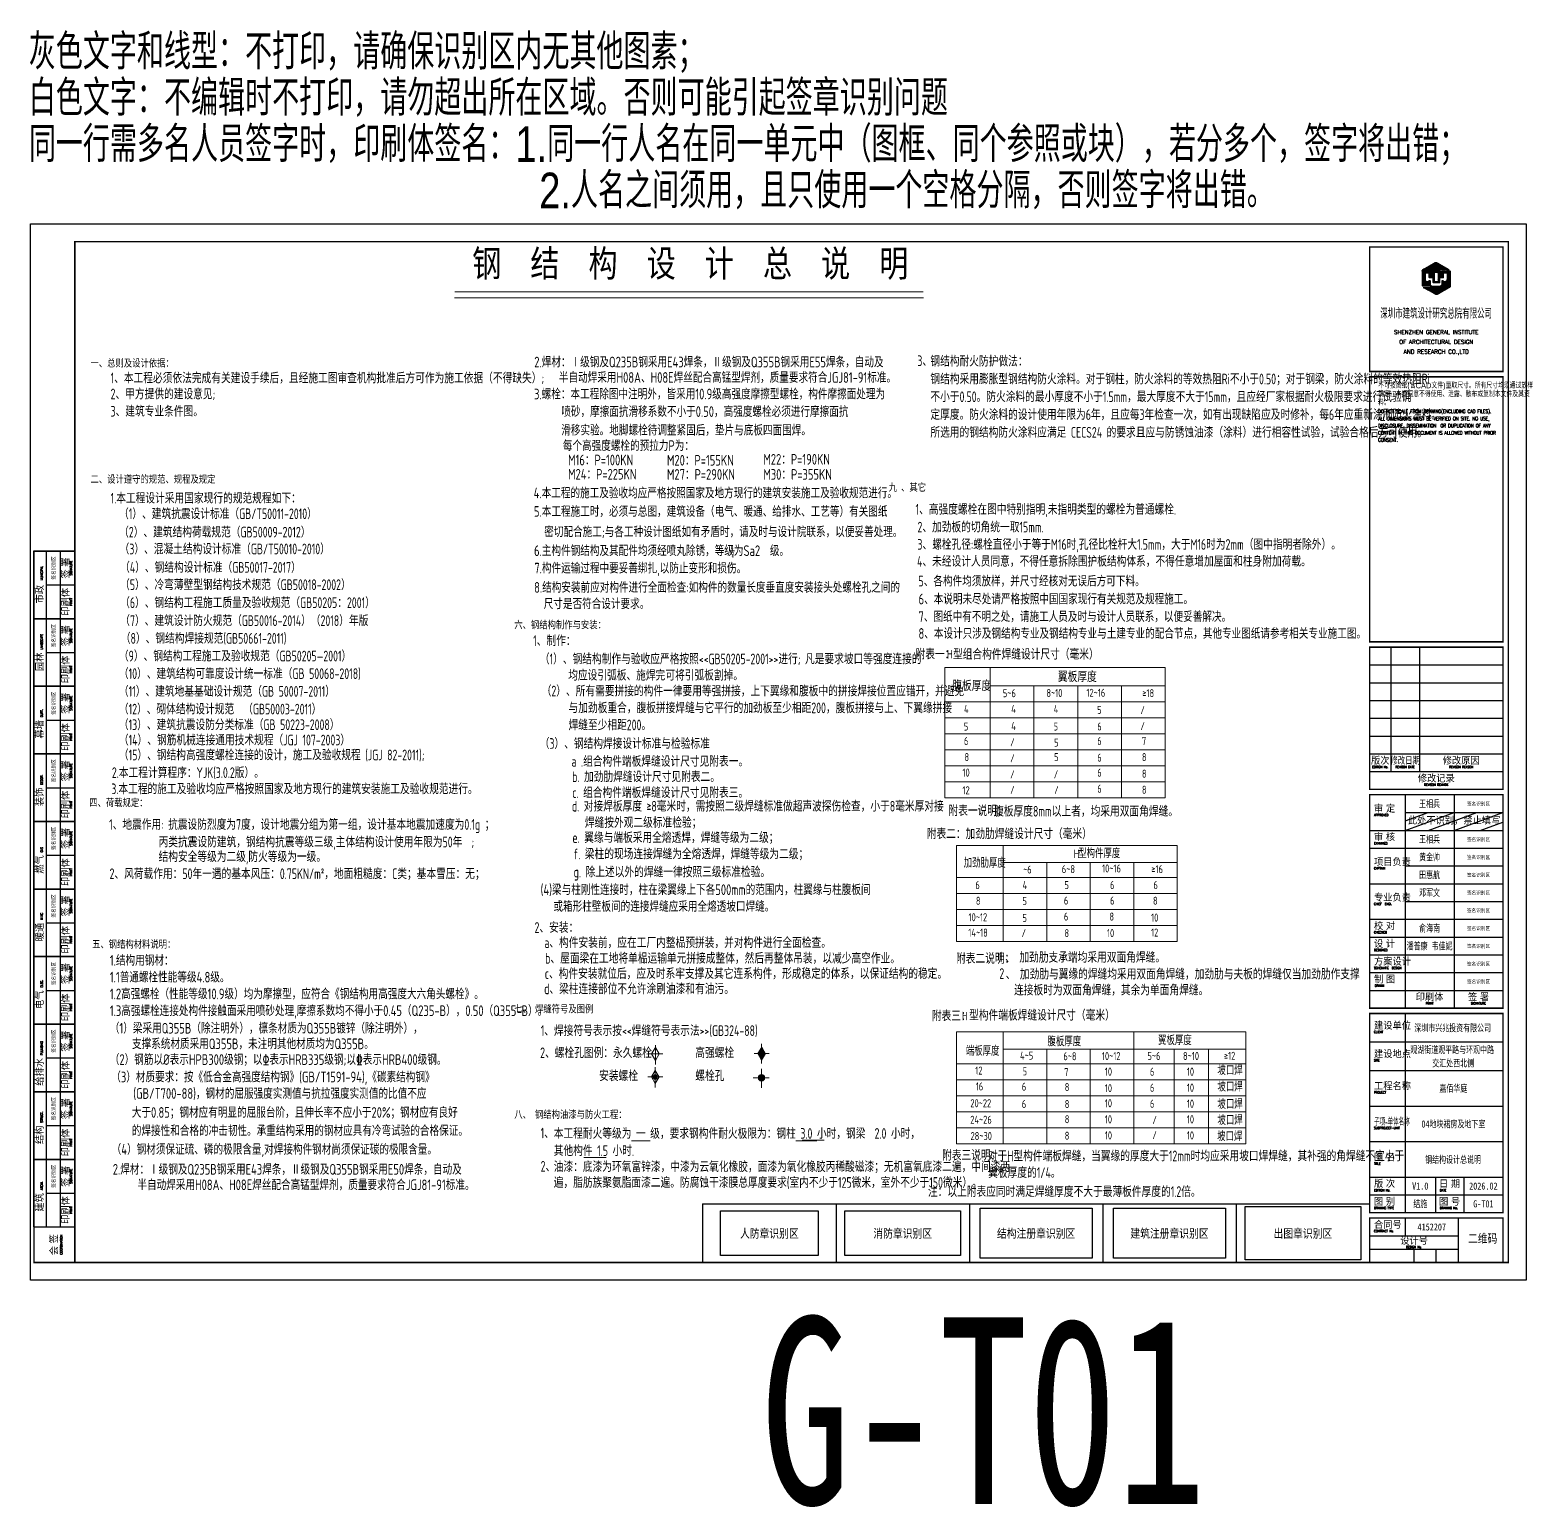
# Model space of a CAD drawing. Header units: millimetres. Extents: x 2983715 to 3067841, y -3476388 to -3393328.
import ezdxf
from ezdxf.enums import TextEntityAlignment as Align

# ---------------------------------------------------------------- set-up
doc = ezdxf.new("R2010")
doc.units = ezdxf.units.MM
doc.header["$LTSCALE"] = 1000
doc.layers.get('0').update_dxf_attribs({"linetype": 'CONTINUOUS'})
for name, color, linetype, lineweight in [('S-TEXT', 32, 'CONTINUOUS', 0), ('深绿线', 7, 'CONTINUOUS', 13), ('白线', 7, 'CONTINUOUS', 9), ('白色', 7, 'CONTINUOUS', 13), ('绿线', 3, 'CONTINUOUS', 5)]:
    doc.layers.add(name, color=color, linetype=linetype, lineweight=lineweight)
for name, color, linetype in [('TK', 4, 'CONTINUOUS'), ('TK-TEXT', 7, 'CONTINUOUS'), ('VHBoundary', 4, 'CONTINUOUS'), ('z-详图标注', 3, 'CONTINUOUS')]:
    doc.layers.add(name, color=color, linetype=linetype)
doc.layers.add('TK-MEMO', color=8, linetype='CONTINUOUS', plot=False)
doc.layers.add('TK-不打印', color=8, linetype='CONTINUOUS', plot=False)
doc.styles.add('-黑体', font='simhei.ttf', dxfattribs={"width": 0.8})
doc.styles.add('11', font='tssdeng.shx', dxfattribs={"width": 0.7, "bigfont": 'tssdchn.shx'})
doc.styles.add('80', font='tssdeng.shx', dxfattribs={"width": 0.8, "bigfont": 'tssdchn.shx'})
doc.styles.add('hzst', font='simsun.ttc', dxfattribs={"width": 0.7})
doc.styles.add('SADITK', font='sadixcsg.shx', dxfattribs={"bigfont": 'AllInOneBig.shx'})
doc.styles.add('SADITK-HT', font='simhei.ttf', dxfattribs={"width": 0.8})
doc.styles.add('SADITK-SX', font='simfang.ttf', dxfattribs={"width": 0.7})
doc.styles.add('SADITK-YW', font='romanc.shx', dxfattribs={"width": 0.7, "bigfont": 'AllInOneBig.shx'})
doc.styles.add('TSSD_Dimension', font='tssdeng.shx', dxfattribs={"width": 0.75, "bigfont": 'Hztxt.shx'})
doc.styles.add('阿茂', font='tssdeng.shx', dxfattribs={"width": 0.8, "bigfont": 'tssdchn.shx'})

# ---------------------------------------------------------------- blocks, each defined once
blk = doc.blocks.new('template_31-施工图_A1_A1_0.0000_96bfb8f6bf39ce896c2a6bb48d8e90ee')
at = {"layer": 'TK'}
h = blk.add_hatch(dxfattribs=at)
h.set_pattern_fill('ANSI31', color=256, scale=0.01)
h.set_pattern_definition([(45, (-99.879704, 188.385258), (-0.01122532015, 0.01122532015), [])])
h.paths.add_polyline_path([(792.5, 568.33), (797.81, 568.33), (791, 572.26, 0.267949), (790, 572.26), (783, 568.22, 0.267949), (782.5, 567.36), (782.5, 559.09), (787.3, 559.09), (787.3, 558.29), (783.19, 558.29), (790, 554.36, 0.267949), (791, 554.36), (798.5, 558.69), (798.5, 567.53), (792.5, 567.53)])
h.paths.add_polyline_path([(789.45, 566.74), (791.55, 566.74), (791.55, 561.54), (789.45, 561.54)], flags=16)
h.paths.add_polyline_path([(786.35, 566.24), (786.35, 563.74), (787.9, 563.74, -0.447181), (788.55, 563.19), (788.55, 560.94), (790.5, 560.94), (792.45, 560.94), (792.45, 563.16, -0.463799), (793.1, 563.74), (794.65, 563.74), (794.65, 566.24), (796.55, 566.24), (796.55, 562.79, -0.414214), (795.3, 561.54), (794.65, 561.54), (794.65, 562.24), (793.75, 562.24), (793.75, 560.29, -0.414214), (792.5, 559.04), (790.5, 559.04), (788.5, 559.04, -0.414214), (787.25, 560.29), (787.25, 562.24), (786.35, 562.24), (786.35, 561.54), (785.7, 561.54, -0.414214), (784.45, 562.79), (784.45, 566.24)], flags=16)
for p, q in [((2, 30), (2, 410)), ((9, 30), (9, 410)), ((17, 30), (17, 410)), ((9, 391), (25, 391)), ((765, 356), (765, 286)), ((781, 356), (781, 286)), ((9, 353), (25, 353)), ((753, 346), (828, 346)), ((753, 336), (828, 336)), ((753, 326), (828, 326)), ((9, 315), (25, 315)), ((753, 316), (828, 316)), ((753, 306), (828, 306)), ((753, 296), (828, 296)), ((753, 286), (828, 286)), ((9, 277), (25, 277)), ((773, 273), (773, 153)), ((800.5, 273), (800.5, 153)), ((773, 263), (828, 263)), ((753, 253), (828, 253)), ((9, 239), (25, 239)), ((753, 243), (828, 243)), ((773, 233), (828, 233)), ((753, 223), (828, 223)), ((773, 213), (828, 213)), ((753, 203), (828, 203)), ((9, 201), (25, 201)), ((753, 193), (828, 193)), ((753, 183), (828, 183)), ((753, 173), (828, 173)), ((9, 163), (25, 163)), ((753, 163), (828, 163)), ((773, 150), (773, 38)), ((753, 134), (828, 134)), ((9, 125), (25, 125)), ((753, 118), (828, 118)), ((753, 98), (828, 98)), ((9, 87), (25, 87)), ((753, 78), (828, 78)), ((753, 58), (828, 58)), ((790, 58), (790, 38)), ((806, 58), (806, 38)), ((9, 49), (25, 49)), ((753, 48), (828, 48)), ((773, 35), (773, 25)), ((803, 10), (803, 35)), ((753, 25), (803, 25)), ((753, 17.5), (803, 17.5)), ((778, 10), (778, 17.5)), ((790.5, 10), (790.5, 17.5))]:
    blk.add_line(p, q, dxfattribs=at)
for points in [[(0, 594), (841, 594), (841, 0), (0, 0)], [(2, 372), (25, 372), (25, 410), (2, 410)], [(2, 334), (25, 334), (25, 372), (2, 372)], [(2, 296), (25, 296), (25, 334), (2, 334)], [(2, 258), (25, 258), (25, 296), (2, 296)], [(2, 220), (25, 220), (25, 258), (2, 258)], [(2, 182), (25, 182), (25, 220), (2, 220)], [(2, 144), (25, 144), (25, 182), (2, 182)], [(2, 106), (25, 106), (25, 144), (2, 144)], [(2, 68), (25, 68), (25, 106), (2, 106)], [(2, 30), (25, 30), (25, 68), (2, 68)]]:
    blk.add_lwpolyline(points, close=True, dxfattribs=at)
at = {"layer": 'TK', "const_width": 0.8}
blk.add_lwpolyline([(25, 584), (25, 10), (831, 10), (831, 584)], close=True, dxfattribs=at)
at = {"layer": 'TK', "color": 4, "const_width": 0.8}
for points in [[(753, 581), (828, 581), (828, 511), (753, 511)], [(753, 359), (828, 359), (828, 508), (753, 508)], [(25, 10), (2, 10), (2, 410), (25, 410)], [(753, 276), (828, 276), (828, 356), (753, 356)], [(753, 153), (828, 153), (828, 273), (753, 273)], [(753, 38), (828, 38), (828, 150), (753, 150)], [(753, 35), (828, 35), (828, 10), (753, 10)]]:
    blk.add_lwpolyline(points, close=True, dxfattribs=at)
at = {"layer": 'TK-MEMO'}
for points in [[(388, 39), (443, 39), (443, 14), (388, 14)], [(458, 39), (523, 39), (523, 14), (458, 14)], [(534, 40.5), (597, 40.5), (597, 12.5), (534, 12.5)], [(609, 40.5), (672, 40.5), (672, 12.5), (609, 12.5)], [(683, 41.5), (748, 41.5), (748, 11.5), (683, 11.5)]]:
    blk.add_lwpolyline(points, close=True, dxfattribs=at)
at = {"layer": 'TK-不打印'}
for p, q in [((773, 253), (800.5, 263)), ((773, 258.32), (785.87, 263)), ((785.87, 253), (813.37, 263)), ((800.5, 253), (828, 263)), ((815.13, 253), (828, 257.68)), ((378, 43), (753, 43)), ((378, 43), (378, 10)), ((453, 43), (453, 10)), ((528, 43), (528, 10)), ((603, 43), (603, 10)), ((678, 43), (678, 10))]:
    blk.add_line(p, q, dxfattribs=at)
at = {"layer": 'VHBoundary'}
blk.add_lwpolyline([(0, 594), (841, 594), (841, 0), (0, 0)], close=True, dxfattribs=at)
at = {"layer": 'TK'}
for s, height, style, width, p in [('深圳市建筑设计研究总院有限公司 ', 5.2, 'SADITK-HT', 0.575, (791.6, 541.3)), ('EDITION No.', 1.3, 'SADITK-YW', 0.8, (759, 288)), ('修改日期', 4, 'SADITK', 0.8, (773, 290)), ('REVISON DATE', 1.3, 'SADITK-YW', 0.8, (773, 288)), ('REVISON REASON', 1.3, 'SADITK-YW', 0.9, (804.5, 288)), ('REVISON REMARK', 1.3, 'SADITK-YW', 0.9, (790.5, 278)), ('PRINT', 1.3, 'SADITK-YW', 0.9, (786.75, 155)), ('SIGNATURE', 1.3, 'SADITK-YW', 0.9, (814.25, 155)), ('DESIGN No.', 1.3, 'SADITK-YW', 0.9, (778, 18))]:
    blk.add_text(s, height=height, dxfattribs=dict(at, style=style, width=width)).set_placement(p, align=Align.CENTER)
for s, height, style, p in [('SHENZHEN GENERAL INSTITUTE', 2.3, 'SADITK-YW', (790.5, 532)), ('OF ARCHITECTURAL DESIGN', 2.3, 'SADITK-YW', (790.5, 526.5)), ('AND RESEARCH CO.,LTD', 2.3, 'SADITK-YW', (790.5, 521)), ('版次', 4, 'SADITK', (759, 290)), ('修改原因', 4, 'SADITK', (804.5, 290)), ('修改记录', 4, 'SADITK', (790.5, 280)), ('印刷体', 4, 'SADITK', (786.75, 157)), ('签 署', 4, 'SADITK', (814.25, 157)), ('日 期', 4, 'SADITK', (798, 52)), ('图 号', 4, 'SADITK', (798, 42)), ('设计号', 4, 'SADITK', (778, 20))]:
    blk.add_text(s, height=height, dxfattribs=dict(at, style=style)).set_placement(p, align=Align.CENTER)
for s, height, style, width, p in [('不可按图纸(含CAD文件)量取尺寸。所有尺寸均须通过放样', 3.15, 'SADITK', 0.8, (757.86, 501.57)), ('确定。未经同意不得使用、泄露、散布或复制本文件及其资', 3.15, 'SADITK', 0.8, (757.9, 496.75)), ('料。', 3.15, 'SADITK', 0.8, (757.9, 491.97)), ('DO NOT SCALE FROM DRAWING(ENCLUDING CAD FILES).', 2, 'SADITK-YW', 0.7, (757.87, 487.62)), ('ALL DIMENSIONS MUST BE VERIFIED ON SITE. NO USE,', 2, 'SADITK-YW', 0.7, (757.93, 483.54)), ('DISCLOSURE, DISSEMINATION  OR DUPLICATION OF ANY', 2, 'SADITK-YW', 0.7, (757.87, 479.54)), ('CONTENT IN THIS DOCUMENT IS ALLOWED WITHOUT PRIOR', 2, 'SADITK-YW', 0.7, (757.8, 475.54)), ('CONSENT.', 2, 'SADITK-YW', 0.7, (757.8, 471.54)), ('APPROVED', 1.3, 'SADITK-YW', 0.9, (755.5, 261)), ('EXAMINED', 1.3, 'SADITK-YW', 0.9, (755.5, 245)), ('CAPTAIN', 1.3, 'SADITK-YW', 0.9, (755.5, 231)), ('CHIEF  ENGI.', 1.3, 'SADITK-YW', 0.9, (755.5, 211)), ('CHECKED', 1.3, 'SADITK-YW', 0.9, (755.5, 195)), ('DESIGNED', 1.3, 'SADITK-YW', 0.9, (755.5, 185)), ('SCHEMATIC  DESIGN', 1.3, 'SADITK-YW', 0.8, (755.5, 175)), ('DRAWN', 1.3, 'SADITK-YW', 0.9, (756, 165)), ('CLIENT', 1.3, 'SADITK-YW', 0.9, (755.5, 139)), ('SITE', 1.3, 'SADITK-YW', 0.9, (755.5, 123)), ('PROJECT', 1.3, 'SADITK-YW', 0.9, (755.5, 105)), ('子项-单体名称', 4, 'SADITK', 0.6, (755.5, 87)), ('SUBPROJECT-UNIT', 1.3, 'SADITK-YW', 0.8, (755.5, 85)), ('TITLE', 1.3, 'SADITK-YW', 0.9, (755.5, 65)), ('EDITION No.', 1.3, 'SADITK-YW', 0.9, (755.5, 50)), ('DATE', 1.3, 'SADITK-YW', 0.9, (792.5, 50)), ('DRAWING TYPE', 1.3, 'SADITK-YW', 0.9, (755.5, 40)), ('DRAWING No.', 1.3, 'SADITK-YW', 0.9, (792.5, 40)), ('CONTRACT No.', 1.3, 'SADITK-YW', 0.9, (755.5, 27))]:
    blk.add_text(s, height=height, dxfattribs=dict(at, style=style, width=width)).set_placement(p)
at = {"layer": 'TK', "style": 'SADITK'}
for s, p in [('签 署', (22, 400.5)), ('印刷体', (22, 381.5)), ('签 署', (22, 362.5)), ('印刷体', (22, 343.5)), ('签 署', (22, 324.5)), ('印刷体', (22, 305.5)), ('签 署', (22, 286.5)), ('印刷体', (22, 267.5)), ('签 署', (22, 248.5)), ('印刷体', (22, 229.5)), ('签 署', (22, 210.5)), ('印刷体', (22, 191.5)), ('签 署', (22, 172.5)), ('印刷体', (22, 153.5)), ('签 署', (22, 134.5)), ('印刷体', (22, 115.5)), ('签 署', (22, 96.5)), ('印刷体', (22, 77.5)), ('签 署', (22, 58.5)), ('印刷体', (22, 39.5))]:
    blk.add_text(s, height=4, rotation=90, dxfattribs=at).set_placement(p, align=Align.CENTER)
at = {"layer": 'TK', "style": 'SADITK-YW', "width": 0.9}
for s, p in [('SIGNATURE', (23.5, 400.5)), ('PRINT', (23.5, 381.5)), ('SIGNATURE', (23.5, 362.5)), ('PRINT', (23.5, 343.5)), ('SIGNATURE', (23.5, 324.5)), ('PRINT', (23.5, 305.5)), ('SIGNATURE', (23.5, 286.5)), ('PRINT', (23.5, 267.5)), ('SIGNATURE', (23.5, 248.5)), ('PRINT', (23.5, 229.5)), ('SIGNATURE', (23.5, 210.5)), ('PRINT', (23.5, 191.5)), ('SIGNATURE', (23.5, 172.5)), ('PRINT', (23.5, 153.5)), ('SIGNATURE', (23.5, 134.5)), ('PRINT', (23.5, 115.5)), ('SIGNATURE', (23.5, 96.5)), ('PRINT', (23.5, 77.5)), ('SIGNATURE', (23.5, 58.5)), ('PRINT', (23.5, 39.5)), ('COORDINATION', (18, 20))]:
    blk.add_text(s, height=1.3, rotation=90, dxfattribs=at).set_placement(p, align=Align.CENTER)
for s, p in [('   MUNICIPAL', (7, 391)), ('  LANDSCAPE', (7, 353)), ('  CURT.', (7, 315)), ('  DECOR.', (7, 277)), ('  GAS', (7, 239)), ('  HVAC', (7, 201)), ('  ELEC.', (7, 163)), ('  PLUMBING', (7, 125)), ('  STRUCT.', (7, 87)), ('  ARCHI.', (7, 49))]:
    blk.add_text(s, height=1.3, rotation=90, dxfattribs=at).set_placement(p)
at = {"layer": 'TK', "style": 'SADITK'}
for s, p in [('市政', (7.5, 391)), ('园林', (7.5, 353)), ('幕墙', (7.5, 315)), ('装饰', (7.5, 277)), ('燃气', (7.5, 239)), ('暖通', (7.5, 201)), ('电气', (7.5, 163)), ('给排水', (7.5, 125)), ('结构', (7.5, 87)), ('建筑', (7.5, 49))]:
    blk.add_text(s, height=4, rotation=90, dxfattribs=at).set_placement(p, align=Align.RIGHT)
for s, p in [('审 定', (755.5, 263)), ('审 核', (755.5, 247)), ('项目负责', (755.5, 233)), ('专业负责', (755.5, 213)), ('校 对', (755.5, 197)), ('设 计', (755.5, 187)), ('方案设计', (755.5, 177)), ('制 图', (755.5, 167)), ('建设单位', (755.5, 141)), ('建设地点', (755.5, 125)), ('工程名称', (755.5, 107)), ('图 名', (755.5, 67)), ('版 次', (755.5, 52.1)), ('图 别', (755.5, 42)), ('合同号', (755.5, 29))]:
    blk.add_text(s, height=4, dxfattribs=at).set_placement(p)
blk.add_text('会 签', height=4, rotation=90, dxfattribs=at).set_placement((13, 20), align=Align.MIDDLE)
at = {"layer": 'TK-MEMO', "style": 'SADITK', "width": 0.8}
for s, p in [('灰色文字和线型：不打印，请确保识别区内无其他图素；', (-0.9, 674.83)), ('白色文字：不编辑时不打印，请勿超出所在区域。否则可能引起签章识别问题', (-0.88, 648.83)), ('同一行需多名人员签字时，印刷体签名：1.同一行人名在同一单元中（图框、同个参照或块），若分多个，签字将出错；', (-0.88, 622.83)), ('2.人名之间须用，且只使用一个空格分隔，否则签字将出错。', (286.12, 596.83))]:
    blk.add_text(s, height=20, dxfattribs=at).set_placement(p, align=Align.BOTTOM_LEFT)
at = {"layer": 'TK-MEMO', "style": 'SADITK'}
for p in [(13, 400.5), (13, 362.5), (13, 324.5), (13, 286.5), (13, 248.5), (13, 210.5), (13, 172.5), (13, 134.5), (13, 96.5), (13, 58.5)]:
    blk.add_text('签名识别区', height=2, rotation=90, dxfattribs=at).set_placement(p, align=Align.MIDDLE)
for s, height, p in [('签名识别区', 2, (814.25, 268)), ('签名识别区', 2, (814.25, 248)), ('签名识别区', 2, (814.25, 238)), ('签名识别区', 2, (814.25, 228)), ('签名识别区', 2, (814.25, 218)), ('签名识别区', 2, (814.25, 208)), ('签名识别区', 2, (814.25, 198)), ('签名识别区', 2, (814.25, 188)), ('签名识别区', 2, (814.25, 178)), ('签名识别区', 2, (814.25, 168)), ('人防章识别区', 5, (415.5, 26.5)), ('消防章识别区', 5, (490.5, 26.5)), ('结构注册章识别区', 5, (565.5, 26.5)), ('建筑注册章识别区', 5, (640.5, 26.5)), ('出图章识别区', 5, (715.5, 26.5))]:
    blk.add_text(s, height=height, dxfattribs=at).set_placement(p, align=Align.MIDDLE)
blk.add_text('二维码', height=5, dxfattribs=at).set_placement((808.35, 20.59))
at = {"layer": 'TK-TEXT', "style": 'SADITK-SX', "width": 0.7}
for tag, p in [('市政会签', (13, 381.5)), ('园林会签', (13, 343.5)), ('幕墙会签', (13, 305.5)), ('装饰会签', (13, 267.5)), ('燃气会签', (13, 229.5)), ('暖通会签', (13, 191.5)), ('电气会签', (13, 153.5)), ('给排水会签', (13, 115.5)), ('结构会签', (13, 77.5)), ('建筑会签', (13, 39.5))]:
    blk.add_attdef(tag, text='', height=4, rotation=90, dxfattribs=at).set_placement(p, align=Align.MIDDLE_CENTER)
for tag, height, p in [('专业审定', 4, (786.75, 268)), ('专业审核', 4, (786.75, 248)), ('项目负责1', 4, (786.75, 238)), ('项目负责2', 4, (786.75, 228)), ('专业负责1', 4, (786.75, 218)), ('专业负责2', 4, (786.75, 208)), ('专业校对', 4, (786.75, 198)), ('专业设计', 4, (786.75, 188)), ('方案设计', 4, (786.75, 178)), ('专业制图', 4, (786.75, 168)), ('建设单位_001', 4, (800.5, 140)), ('建设地点_001', 4, (800.5, 124)), ('工程名称_001', 4, (800.5, 106)), ('子项名称_001', 4, (800.5, 86)), ('图纸名称_001', 4, (800.5, 66)), ('版次', 4, (781.5, 53)), ('日期', 4, (817, 53)), ('图别', 4, (781.5, 43)), ('图号', 4, (817, 43)), ('合同号', 4, (788, 30)), ('项目编号1', 2, (765.6, 13.44)), ('设计阶段编号1', 2, (783.78, 13.61)), ('子项编号1', 2, (796.28, 13.61))]:
    blk.add_attdef(tag, text='', height=height, dxfattribs=at).set_placement(p, align=Align.MIDDLE_CENTER)
at = {"layer": 'TK-不打印', "style": 'SADITK'}
blk.add_text('此处不识别，禁止填写', height=4, dxfattribs=at).set_placement((800.5, 258.32), align=Align.MIDDLE_CENTER)

msp = doc.modelspace()

# ---------------------------------------------------------------- hatches: boundary and pattern name
at = {"layer": '白色'}
h = msp.add_hatch(color=256, dxfattribs=at)
h.paths.add_polyline_path([(3024858, -3450533), (3024647, -3450892), (3024858, -3450892)])
h.paths.add_polyline_path([(3025069, -3450893), (3025069, -3450892), (3024858, -3450892), (3024858, -3451261)])
h.paths.add_polyline_path([(3024858, -3450892), (3024647, -3450892), (3024858, -3451261)])
h.paths.add_polyline_path([(3024861, -3450529), (3024858, -3450533), (3024858, -3450892), (3025069, -3450892)])
h = msp.add_hatch(color=256, dxfattribs=at)
edge = h.paths.add_edge_path()
edge.add_arc((3018877, -3452204), 124, 0, 360)
h = msp.add_hatch(color=256, dxfattribs=at)
edge = h.paths.add_edge_path()
edge.add_arc((3024851, -3452249), 176, 0, 360)

# ---------------------------------------------------------------- linework, layer by layer
at = {"layer": 'z-详图标注', "const_width": 40, "elevation": -62}
msp.add_lwpolyline([(3007594, -3408054), (3033957, -3408054)], dxfattribs=at)
at = {"layer": '深绿线', "color": 0}
msp.add_line((3023098, -3422625, -113), (3023335, -3422625, -113), dxfattribs=at)
at = {"layer": '白线'}
msp.add_line((3007594, -3408390, -62), (3033957, -3408390, -62), dxfattribs=at)
at = {"layer": '白线', "linetype": 'Continuous'}
for p, q in [((3035815, -3455068, -62), (3052086, -3455068, -62)), ((3027134, -3455751), (3028381, -3455751)), ((3014867, -3456732), (3016114, -3456732))]:
    msp.add_line(p, q, dxfattribs=at)
at = {"layer": '白色'}
for p, q in [((3035156, -3429186, -62), (3035156, -3436514, -62)), ((3035156, -3429186, -62), (3047544, -3429186, -62)), ((3037705, -3429186, -62), (3037705, -3436514, -62)), ((3047544, -3429186, -62), (3047544, -3436514, -62)), ((3037705, -3430203, -62), (3047544, -3430203, -62)), ((3040170, -3430203, -62), (3040170, -3436514, -62)), ((3042635, -3430203, -62), (3042635, -3436514, -62)), ((3045100, -3430203, -62), (3045100, -3436514, -62)), ((3035156, -3431114, -62), (3047544, -3431114, -62)), ((3035156, -3432014, -62), (3047544, -3432014, -62)), ((3035156, -3432914, -62), (3047544, -3432914, -62)), ((3035156, -3433814, -62), (3047544, -3433814, -62)), ((3035156, -3434714, -62), (3047544, -3434714, -62)), ((3035156, -3435614, -62), (3047544, -3435614, -62)), ((3035156, -3436514, -62), (3047544, -3436514, -62)), ((3035816, -3439179, -62), (3048225, -3439179, -62)), ((3035816, -3439179, -62), (3035816, -3444579, -62)), ((3038445, -3439179, -62), (3038445, -3444579, -62)), ((3048225, -3439179, -62), (3048225, -3444579, -62)), ((3038445, -3440141, -62), (3048225, -3440141, -62)), ((3040890, -3440141, -62), (3040890, -3444579, -62)), ((3043335, -3440141, -62), (3043335, -3444579, -62)), ((3045780, -3440141, -62), (3045780, -3444579, -62)), ((3035816, -3440979, -62), (3048225, -3440979, -62)), ((3035816, -3441879, -62), (3048225, -3441879, -62)), ((3035816, -3442779, -62), (3048225, -3442779, -62)), ((3035816, -3443679, -62), (3048225, -3443679, -62)), ((3035816, -3444579, -62), (3048225, -3444579, -62)), ((3035815, -3449668, -62), (3052086, -3449668, -62)), ((3035815, -3449668, -62), (3035815, -3455068, -62)), ((3038445, -3449668, -62), (3038445, -3455068, -62)), ((3045780, -3450630, -62), (3045780, -3449668, -62)), ((3052086, -3455965, -62), (3052086, -3449668, -62)), ((3018674, -3450903, -62), (3018888, -3450539, -62)), ((3018885, -3450408, -62), (3018885, -3451501, -62)), ((3018885, -3450903, -62), (3018885, -3450408, -62)), ((3018888, -3450539, -62), (3019099, -3450908, -62)), ((3024647, -3450892, -62), (3024861, -3450529, -62)), ((3024858, -3450841, -62), (3024858, -3450346, -62)), ((3024858, -3450346, -62), (3024858, -3451439, -62)), ((3024861, -3450529, -62), (3025072, -3450897, -62)), ((3038445, -3450641, -62), (3052086, -3450641, -62)), ((3040890, -3450641, -62), (3040890, -3455068, -62)), ((3043335, -3450641, -62), (3043335, -3455068, -62)), ((3045780, -3450630, -62), (3045780, -3455068, -62)), ((3048048, -3450641, -62), (3048048, -3455965, -62)), ((3049982, -3450641, -62), (3049982, -3455965, -62)), ((3018468, -3450903, -62), (3019302, -3450903, -62)), ((3018674, -3450903, -62), (3018885, -3451272, -62)), ((3018877, -3452795, -62), (3018877, -3451651, -62)), ((3019096, -3450903, -62), (3018885, -3451272, -62)), ((3024441, -3450892, -62), (3025275, -3450892, -62)), ((3024647, -3450892, -62), (3024858, -3451261, -62)), ((3025069, -3450892, -62), (3024858, -3451261, -62)), ((3035815, -3451468, -62), (3052077, -3451468, -62)), ((3018460, -3452204, -62), (3019295, -3452204, -62)), ((3018666, -3452204, -62), (3018880, -3451840, -62)), ((3018666, -3452204, -62), (3018877, -3452573, -62)), ((3019089, -3452204, -62), (3018877, -3452573, -62)), ((3018880, -3451840, -62), (3019091, -3452209, -62)), ((3024500, -3452249, -62), (3024386, -3452249, -62)), ((3024500, -3452249, -62), (3024851, -3452249, -62)), ((3024851, -3452249, -62), (3024500, -3452249, -62)), ((3024851, -3452249, -62), (3024851, -3451739, -62)), ((3024851, -3451936, -62), (3024851, -3452249, -62)), ((3024851, -3452249, -62), (3024851, -3452815, -62)), ((3025198, -3452249, -62), (3024851, -3452249, -62)), ((3024851, -3452249, -62), (3025198, -3452249, -62)), ((3024851, -3452255, -62), (3024851, -3452414, -62)), ((3025198, -3452249, -62), (3025290, -3452249, -62)), ((3035815, -3452368, -62), (3052086, -3452368, -62)), ((3035815, -3453268, -62), (3052086, -3453268, -62)), ((3035815, -3454168, -62), (3052086, -3454168, -62)), ((3035815, -3455068, -62), (3035815, -3455965, -62)), ((3038445, -3455068, -62), (3038445, -3455965, -62)), ((3040890, -3455068, -62), (3040890, -3455965, -62)), ((3043335, -3455068, -62), (3043335, -3455965, -62)), ((3045780, -3455068, -62), (3045780, -3455965, -62)), ((3035815, -3455965, -62), (3052086, -3455965, -62))]:
    msp.add_line(p, q, dxfattribs=at)
for centre, radius in [((3018877, -3452204, -62), 124), ((3024851, -3452249, -62), 176)]:
    msp.add_circle(centre, radius, dxfattribs=at)

# ---------------------------------------------------------------- block references
ref = msp.add_blockref('template_31-施工图_A1_A1_0.0000_96bfb8f6bf39ce896c2a6bb48d8e90ee', (2983741, -3463636), dxfattribs=dict(xscale=100, yscale=100, zscale=100))
ref.add_attrib('图号', 'G-T01', dxfattribs={"layer": 'TK-TEXT', "height": 400, "style": 'SADITK-SX', "width": 0.7}).set_placement((3065441, -3459336), align=Align.MIDDLE_CENTER)
ref.add_attrib('图别', '结施', dxfattribs={"layer": 'TK-TEXT', "height": 400, "style": 'SADITK-SX', "width": 0.7}).set_placement((3061891, -3459336), align=Align.MIDDLE_CENTER)
ref.add_attrib('合同号', '4152207', dxfattribs={"layer": 'TK-TEXT', "height": 400, "style": 'SADITK-SX', "width": 0.7}).set_placement((3062541, -3460636), align=Align.MIDDLE_CENTER)
ref.add_attrib('版次', 'V1.0', dxfattribs={"layer": 'TK-TEXT', "height": 400, "style": 'SADITK-SX', "width": 0.7}).set_placement((3061891, -3458336), align=Align.MIDDLE_CENTER)
ref.add_attrib('日期', '2026.02', dxfattribs={"layer": 'TK-TEXT', "height": 400, "style": 'SADITK-SX', "width": 0.7}).set_placement((3065441, -3458336), align=Align.MIDDLE_CENTER)
ref.add_attrib('专业设计', '潘普康 韦佳妮', dxfattribs={"layer": 'TK-TEXT', "height": 400, "style": 'SADITK-SX', "width": 0.7}).set_placement((3062416, -3444836), align=Align.MIDDLE_CENTER)
ref.add_attrib('专业校对', '俞海南', dxfattribs={"layer": 'TK-TEXT', "height": 400, "style": 'SADITK-SX', "width": 0.7}).set_placement((3062416, -3443836), align=Align.MIDDLE_CENTER)
ref.add_attrib('专业负责1', '邓军文', dxfattribs={"layer": 'TK-TEXT', "height": 400, "style": 'SADITK-SX', "width": 0.7}).set_placement((3062416, -3441836), align=Align.MIDDLE_CENTER)
ref.add_attrib('项目负责1', '黄金帅', dxfattribs={"layer": 'TK-TEXT', "height": 400, "style": 'SADITK-SX', "width": 0.7}).set_placement((3062416, -3439836), align=Align.MIDDLE_CENTER)
ref.add_attrib('项目负责2', '田惠航', dxfattribs={"layer": 'TK-TEXT', "height": 400, "style": 'SADITK-SX', "width": 0.7}).set_placement((3062416, -3440836), align=Align.MIDDLE_CENTER)
ref.add_attrib('专业审定', '王相兵', dxfattribs={"layer": 'TK-TEXT', "height": 400, "style": 'SADITK-SX', "width": 0.7}).set_placement((3062416, -3436836), align=Align.MIDDLE_CENTER)
ref.add_attrib('专业审核', '王相兵', dxfattribs={"layer": 'TK-TEXT', "height": 400, "style": 'SADITK-SX', "width": 0.7}).set_placement((3062416, -3438836), align=Align.MIDDLE_CENTER)
ref.add_attrib('建设单位_001', '深圳市兴兆投资有限公司', (3061558, -3449644), dxfattribs={"layer": 'TK-TEXT', "height": 400, "style": 'SADITK-SX', "width": 0.7})
ref.add_attrib('建设地点_001', '观湖街道观平路与环观中路', (3061334, -3450871), dxfattribs={"layer": 'TK-TEXT', "height": 400, "style": 'SADITK-SX', "width": 0.7})
ref.add_attrib('工程名称_001', '嘉佰华庭', (3062967, -3453043), dxfattribs={"layer": 'TK-TEXT', "height": 400, "style": 'SADITK-SX', "width": 0.7})
ref.add_attrib('子项名称_001', '04地块裙房及地下室', (3061958, -3455045), dxfattribs={"layer": 'TK-TEXT', "height": 400, "style": 'SADITK-SX', "width": 0.7})
ref.add_attrib('图纸名称_001', '钢结构设计总说明', (3062167, -3457045), dxfattribs={"layer": 'TK-TEXT', "height": 400, "style": 'SADITK-SX', "width": 0.7})
ref.add_attrib('建设地点_002', '交汇处西北侧', (3062567, -3451622), dxfattribs={"layer": 'TK-TEXT', "height": 400, "style": 'SADITK-SX', "width": 0.7})

# ---------------------------------------------------------------- texts
at = {"layer": 'S-TEXT', "linetype": 'Continuous', "style": 'hzst', "width": 0.7}
msp.add_text('G-T01', height=10500, dxfattribs=at).set_placement((3024835, -3476217))
at = {"layer": '白线'}
for s, height, style, width, p in [('2.焊材：Ⅰ级钢及Q235B钢采用E43焊条，Ⅱ级钢及Q355B钢采用E55焊条，自动及', 600, '阿茂', 0.75, (3012073, -3412302, -62)), ('半自动焊采用H08A、H08E焊丝配合高锰型焊剂，质量要求符合JGJ81-91标准。', 600, '阿茂', 0.75, (3013457, -3413172, -62)), ('3.螺栓：本工程除图中注明外，皆采用10.9级高强度摩擦型螺栓，构件摩擦面处理为', 600, '阿茂', 0.75, (3012061, -3414101, -62)), ('喷砂，摩擦面抗滑移系数不小于0.50，高强度螺栓必须进行摩擦面抗', 600, '阿茂', 0.75, (3013592, -3415089, -62)), ('滑移实验。地脚螺栓待调整紧固后，垫片与底板四面围焊。', 600, '阿茂', 0.75, (3013592, -3416135, -62)), ('每个高强度螺栓的预拉力P为：', 600, '阿茂', 0.75, (3013679, -3417004, -62)), ('M16：P=100KN', 600, '阿茂', 0.75, (3013976, -3417811, -62)), ('M22：P=190KN', 600, '阿茂', 0.75, (3024957, -3417773, -62)), ('M24：P=225KN', 600, '阿茂', 0.75, (3013976, -3418609, -62)), ('M20：P=155KN', 600, '阿茂', 0.75, (3019535, -3417826, -62)), ('M27：P=290KN', 600, '阿茂', 0.75, (3019535, -3418623, -62)), ('M30：P=355KN', 600, '阿茂', 0.75, (3024955, -3418623, -62)), ('4.本工程的施工及验收均应严格按照国家及地方现行的建筑安装施工及验收规范进行。', 600, '阿茂', 0.75, (3012040, -3419666, -62)), ('5.本工程施工时，必须与总图，建筑设备（电气、暖通、给排水、工艺等）有关图纸', 600, '阿茂', 0.75, (3012057, -3420706, -62)), ('密切配合施工;与各工种设计图纸如有矛盾时，请及时与设计院联系，以便妥善处理。', 600, '阿茂', 0.75, (3012634, -3421850, -62)), ('6.主构件钢结构及其配件均须经喷丸除锈，等级为Sa2  级。', 600, '阿茂', 0.75, (3012062, -3422911, -62)), ('7.构件运输过程中要妥善绑扎,以防止变形和损伤。', 600, '阿茂', 0.75, (3012075, -3423893, -62)), ('8.结构安装前应对构件进行全面检查:如构件的数量长度垂直度安装接头处螺栓孔之间的', 600, '阿茂', 0.75, (3012066, -3424975, -62)), ('5、各构件均须放样，并尺寸经核对无误后方可下料。', 600, '阿茂', 0.75, (3033664, -3424623, -62)), ('尺寸是否符合设计要求。', 600, '阿茂', 0.75, (3012605, -3425898, -62)), ('6、本说明未尽处请严格按照中国国家现行有关规范及规程施工。', 600, '阿茂', 0.75, (3033683, -3425630, -62)), ('7、图纸中有不明之处，请施工人员及时与设计人员联系，以便妥善解决。', 600, '阿茂', 0.75, (3033678, -3426616, -62)), ('8、本设计只涉及钢结构专业及钢结构专业与土建专业的配合节点，其他专业图纸请参考相关专业施工图。', 600, '阿茂', 0.75, (3033678, -3427565, -62)), ('H', 482, '80', 0.8, (3035282, -3428676, -62)), ('H', 482, '80', 0.8, (3042400, -3439894, -62)), ('(4)梁与柱刚性连接时，柱在梁翼缘上下各500mm的范围内，柱翼缘与柱腹板间', 600, '阿茂', 0.75, (3012429, -3441972, -62)), ('或箱形柱壁板间的连接焊缝应采用全熔透坡口焊缝。', 600, '阿茂', 0.75, (3013151, -3442916, -62)), ('1.结构用钢材：', 600, '阿茂', 0.75, (2988209, -3445948, -11)), ('1.1普通螺栓性能等级4.8级。', 600, '阿茂', 0.75, (2988209, -3446891, -11)), ('1.2高强螺栓（性能等级10.9级）均为摩擦型，应符合《钢结构用高强度大六角头螺栓》。', 600, '阿茂', 0.75, (2988209, -3447834, -11)), ('1.3高强螺栓连接处构件接触面采用喷砂处理,摩擦系数均不得小于0.45（Q235-B），0.50（Q355-B）。', 600, '阿茂', 0.75, (2988209, -3448778, -11)), ('（1）梁采用Q355B（除注明外），檩条材质为Q355B镀锌（除注明外），', 600, '阿茂', 0.75, (2988209, -3449761, -11)), ('H', 482, '80', 0.8, (3036115, -3449021, -62)), ('支撑系统材质采用Q355B，未注明其他材质均为Q355B。', 600, '阿茂', 0.75, (2989454, -3450640, -11)), ('（2）钢筋以%%C表示HPB300级钢；以%%131表示HRB335级钢;以%%132表示HRB400级钢。', 600, '阿茂', 0.75, (2988208, -3451525, -11)), ('（3）材质要求：按《低合金高强度结构钢》(GB/T1591-94),《碳素结构钢》', 600, '阿茂', 0.75, (2988291, -3452503, -62)), ('(GB/T700-88)，钢材的屈服强度实测值与抗拉强度实测值的比值不应', 600, '阿茂', 0.75, (2989525, -3453433, -62)), ('大于0.85；钢材应有明显的屈服台阶，且伸长率不应小于20%%%；钢材应有良好', 600, '阿茂', 0.75, (2989444, -3454499, -62)), ('的焊接性和合格的冲击韧性。承重结构采用的钢材应具有冷弯试验的合格保证。', 600, '阿茂', 0.75, (2989444, -3455521, -62)), ('（4）钢材须保证硫、磷的极限含量,对焊接构件钢材尚须保证碳的极限含量。', 600, '阿茂', 0.75, (2988314, -3456573, -62)), ('2.焊材：Ⅰ级钢及Q235B钢采用E43焊条，Ⅱ级钢及Q355B钢采用E50焊条，自动及', 600, '阿茂', 0.75, (2988374, -3457697)), ('半自动焊采用H08A、H08E焊丝配合高锰型焊剂，质量要求符合JGJ81-91标准。', 600, '阿茂', 0.75, (2989758, -3458568))]:
    msp.add_text(s, height=height, dxfattribs=dict(at, style=style, width=width)).set_placement(p)
at = {"layer": '白线', "linetype": 'Continuous', "width": 0.7}
for s, height, style, p in [('3、', 600, 'TSSD_Dimension', (3033611, -3412232, -62)), ('钢结构耐火防护做法：', 600, 'TSSD_Dimension', (3034348, -3412255, -62)), ('1、本工程必须依法完成有关建设手续后，且经施工图审查机构批准后方可作为施工依据（不得缺失）;', 600, '11', (2988251, -3413199, -62)), ('钢结构采用膨胀型钢结构防火涂料。对于钢柱，防火涂料的等效热阻Ri不小于0.50；对于钢梁，防火涂料的等效热阻Ri', 600, 'TSSD_Dimension', (3034348, -3413255, -62)), ('2、甲方提供的建设意见;', 600, '11', (2988251, -3414100, -62)), ('不小于0.50。防火涂料的最小厚度不小于1.5mm，最大厚度不大于15mm，且应经厂家根据耐火极限要求进行试验确', 600, 'TSSD_Dimension', (3034348, -3414255, -62)), ('3、建筑专业条件图。', 600, '11', (2988251, -3415069, -62)), ('定厚度。防火涂料的设计使用年限为6年，且应每3年检查一次，如有出现缺陷应及时修补，每6年应重新涂刷防火涂料。', 600, 'TSSD_Dimension', (3034348, -3415255, -62)), ('所选用的钢结构防火涂料应满足 CECS24 的要求且应与防锈蚀油漆（涂料）进行相容性试验，试验合格后方可使用。', 600, 'TSSD_Dimension', (3034348, -3416255, -62)), ('1.本工程设计采用国家现行的规范规程如下：', 600, '11', (2988251, -3419957, -62)), ('（1）、建筑抗震设计标准（GB/T50011-2010）', 600, 'TSSD_Dimension', (2988727, -3420836, -62)), ('1、高强度螺栓在图中特别指明,未指明类型的螺栓为普通螺栓.', 600, 'TSSD_Dimension', (3033511, -3420584, -62)), ('（2）、建筑结构荷载规范（GB50009-2012）', 600, 'TSSD_Dimension', (2988731, -3421868, -62)), ('2、加劲板的切角统一取15mm.', 600, 'TSSD_Dimension', (3033620, -3421584, -62)), ('（3）、混凝土结构设计标准（GB/T50010-2010）', 600, 'TSSD_Dimension', (2988759, -3422813, -62)), ('3、螺栓孔径:螺栓直径小于等于M16时,孔径比栓杆大1.5mm，大于M16时为2mm（图中指明者除外）。', 600, 'TSSD_Dimension', (3033617, -3422558, -62)), ('1', 300, 'TSSD_Dimension', (3023155, -3422583, -113)), ('2', 300, 'TSSD_Dimension', (3023155, -3422976, -113)), ('4、未经设计人员同意，不得任意拆除围护板结构体系，不得任意增加屋面和柱身附加荷载。', 600, 'TSSD_Dimension', (3033597, -3423507, -62)), ('（4）、钢结构设计标准（GB50017-2017）', 600, 'TSSD_Dimension', (2988787, -3423850, -62)), ('（5）、冷弯薄壁型钢结构技术规范（GB50018-2002）', 600, 'TSSD_Dimension', (2988786, -3424823, -62)), ('（6）、钢结构工程施工质量及验收规范（GB50205：2001）', 600, 'TSSD_Dimension', (2988789, -3425834, -62)), ('（7）、建筑设计防火规范（GB50016-2014）（2018）年版', 600, 'TSSD_Dimension', (2988796, -3426844, -62)), ('（8）、钢结构焊接规范(GB50661-2011)', 600, 'TSSD_Dimension', (2988828, -3427840, -62)), ('1、制作：', 600, 'TSSD_Dimension', (3012012, -3427973, 1039)), ('附表一：', 600, 'TSSD_Dimension', (3033513, -3428727, -62)), ('型组合构件焊缝设计尺寸（毫米）', 600, 'TSSD_Dimension', (3035620, -3428732, -62)), ('（9）、钢结构工程施工及验收规范（GB50205—2001）', 600, 'TSSD_Dimension', (2988719, -3428834, -62)), ('（1）、钢结构制作与验收应严格按照<<GB50205-2001>>进行; 凡是要求坡口等强度连接的', 600, 'TSSD_Dimension', (3012389, -3428997, -113)), ('（10）、建筑结构可靠度设计统一标准（GB 50068-2018)', 600, 'TSSD_Dimension', (2988719, -3429825, -62)), ('均应设引弧板、施焊完可将引弧板割掉。', 600, 'TSSD_Dimension', (3013982, -3429913, -113)), ('翼板厚度', 600, 'TSSD_Dimension', (3041518, -3429996, -62)), ('（11）、建筑地基基础设计规范（GB 50007-2011）', 600, 'TSSD_Dimension', (2988719, -3430822, -62)), (' （2）、所有需要拼接的构件一律要用等强拼接，上下翼缘和腹板中的拼接焊接位置应错开，并避免', 600, 'TSSD_Dimension', (3012237, -3430800, -113)), ('腹板厚度', 600, 'TSSD_Dimension', (3035580, -3430501, -62)), ('（12）、砌体结构设计规范  （GB50003-2011）', 600, 'TSSD_Dimension', (2988719, -3431818, -62)), ('与加劲板重合，腹板拼接焊缝与它平行的加劲板至少相距200，腹板拼接与上、下翼缘拼接', 600, 'TSSD_Dimension', (3014000, -3431748, -113)), ('（13）、建筑抗震设防分类标准（GB 50223-2008）', 600, 'TSSD_Dimension', (2988719, -3432696, -62)), ('焊缝至少相距200。', 600, 'TSSD_Dimension', (3014000, -3432709, -113)), ('（14）、钢筋机械连接通用技术规程（JGJ 107-2003）', 600, 'TSSD_Dimension', (2988719, -3433557, -62)), ('（3）、钢结构焊接设计标准与检验标准', 600, 'TSSD_Dimension', (3012382, -3433754, -113)), ('（15）、钢结构高强度螺栓连接的设计，施工及验收规程 (JGJ 82-2011);', 600, 'TSSD_Dimension', (2988719, -3434396, -62)), ('2.本工程计算程序：YJK(3.0.2版）。', 600, '11', (2988324, -3435390, -11)), ('a .组合构件端板焊缝设计尺寸见附表一。', 600, 'TSSD_Dimension', (3014163, -3434756, -113)), ('3.本工程的施工及验收均应严格按照国家及地方现行的建筑安装施工及验收规范进行。', 600, '11', (2988290, -3436303, -11)), ('b. 加劲肋焊缝设计尺寸见附表二。', 600, 'TSSD_Dimension', (3014203, -3435624, -113)), ('c. 组合构件端板焊缝设计尺寸见附表三。', 600, 'TSSD_Dimension', (3014208, -3436514, -113)), ('d. 对接焊板厚度 ≥8毫米时，需按照二级焊缝标准做超声波探伤检查，小于8毫米厚对接', 600, 'TSSD_Dimension', (3014187, -3437278, -113)), ('附表一说明：', 600, 'TSSD_Dimension', (3035364, -3437530, -62)), (' 腹板厚度8mm以上者，均采用双面角焊缝。', 600, 'TSSD_Dimension', (3037676, -3437562, -62)), ('1、地震作用: 抗震设防烈度为7度，设计地震分组为第一组，设计基本地震加速度为0.1g ；', 600, 'TSSD_Dimension', (2988168, -3438306, -62)), ('焊缝按外观二级标准检验；', 600, 'TSSD_Dimension', (3014919, -3438197, -113)), ('附表二：加劲肋焊缝设计尺寸（毫米）', 600, 'TSSD_Dimension', (3034143, -3438830, -62)), ('丙类抗震设防建筑，钢结构抗震等级三级,主体结构设计使用年限为50年  ;', 600, 'TSSD_Dimension', (2990947, -3439291, -62)), ('e. 翼缘与端板采用全熔透焊，焊缝等级为二级；', 600, 'TSSD_Dimension', (3014219, -3439043, -113)), ('结构安全等级为二级,防火等级为一级。', 600, 'TSSD_Dimension', (2990947, -3440116, -62)), (' f. 梁柱的现场连接焊缝为全熔透焊，焊缝等级为二级；', 600, 'TSSD_Dimension', (3014033, -3439963, -113)), ('加劲肋厚度', 500, 'TSSD_Dimension', (3036222, -3440431, -62)), ('型构件厚度', 500, 'TSSD_Dimension', (3042659, -3439894, -62)), ('2、风荷载作用：50年一遇的基本风压：0.75KN/m%%1402%%141，地面粗糙度：C类；基本雪压：无；', 600, 'TSSD_Dimension', (2988192, -3441076, -62)), ('g. 除上述以外的焊缝一律按照三级标准检验。', 600, 'TSSD_Dimension', (3014291, -3440975, -113)), ('2、安装：', 600, 'TSSD_Dimension', (3012089, -3444100, -113)), ('a、构件安装前，应在工厂内整榀预拼装，并对构件进行全面检查。', 600, 'TSSD_Dimension', (3012639, -3444949, -113)), ('b、屋面梁在工地将单榀运输单元拼接成整体，然后再整体吊装，以减少高空作业。', 600, 'TSSD_Dimension', (3012687, -3445828, -113)), ('附表二说明：', 600, 'TSSD_Dimension', (3035789, -3445841, -62)), ('1', 600, 'TSSD_Dimension', (3038203, -3445758, -62)), ('、 加劲肋支承端均采用双面角焊缝。', 600, 'TSSD_Dimension', (3038551, -3445776, -62)), ('c、构件安装就位后，应及时系牢支撑及其它连系构件，形成稳定的体系，以保证结构的稳定。', 600, 'TSSD_Dimension', (3012664, -3446691, -113)), ('2', 600, 'TSSD_Dimension', (3038224, -3446687, -62)), ('、 加劲肋与翼缘的焊缝均采用双面角焊缝，加劲肋与夫板的焊缝仅当加劲肋作支撑', 600, 'TSSD_Dimension', (3038577, -3446720, -62)), ('d、梁柱连接部位不允许涂刷油漆和有油污。', 600, 'TSSD_Dimension', (3012629, -3447550, -113)), ('连接板时为双面角焊缝，其余为单面角焊缝。', 600, 'TSSD_Dimension', (3039053, -3447617, -62)), ('附表三：', 600, 'TSSD_Dimension', (3034427, -3449066, -62)), ('型构件端板焊缝设计尺寸（毫米）', 600, 'TSSD_Dimension', (3036525, -3449030, -62)), ('1、焊接符号表示按<<焊缝符号表示法>>(GB324-88)', 600, 'TSSD_Dimension', (3012437, -3449898, -62)), ('腹板厚度', 500, 'TSSD_Dimension', (3040933, -3450470, -62)), ('翼板厚度', 500, 'TSSD_Dimension', (3047151, -3450409, -62)), ('2、螺栓孔图例：永久螺栓                       ', 600, 'TSSD_Dimension', (3012406, -3451143, -62)), (' 高强螺栓', 600, 'TSSD_Dimension', (3020872, -3451143, -62)), ('端板厚度', 500, 'TSSD_Dimension', (3036338, -3451003, -62)), ('坡口焊', 500, 'TSSD_Dimension', (3050487, -3452092, -62)), (' 安装螺栓                         ', 600, 'TSSD_Dimension', (3015467, -3452437, -62)), (' 螺栓孔', 600, 'TSSD_Dimension', (3020872, -3452434, -62)), ('坡口焊', 500, 'TSSD_Dimension', (3050487, -3453020, -62)), ('坡口焊', 500, 'TSSD_Dimension', (3050487, -3453995, -62)), ('1、', 600, 'TSSD_Dimension', (3012432, -3455656, -62)), ('本工程耐火等级为%%U 一 %%U级，要求钢构件耐火极限为：钢柱%%U 3.0 %%U小时，钢梁  2.0 小时，', 600, 'TSSD_Dimension', (3013169, -3455679, -62)), ('坡口焊', 500, 'TSSD_Dimension', (3050487, -3454895, -62)), ('坡口焊', 500, 'TSSD_Dimension', (3050471, -3455803, -62)), ('其他构件 1.5 小时. ', 600, 'TSSD_Dimension', (3013169, -3456648, -62)), ('附表三说明：', 600, 'TSSD_Dimension', (3035006, -3456907, -62)), ('对于H型构件端板焊缝，当翼缘的厚度大于12mm时均应采用坡口焊焊缝，其补强的角焊缝不宜小于', 600, 'TSSD_Dimension', (3037578, -3456945, -62)), ('2、', 600, 'TSSD_Dimension', (3012432, -3457528, -62)), ('油漆：底漆为环氧富锌漆，中漆为云氧化橡胶，面漆为氧化橡胶丙稀酸磁漆；无机富氧底漆二遍，中间漆两', 600, 'TSSD_Dimension', (3013169, -3457550, -62)), ('翼板厚度的1/4。', 600, 'TSSD_Dimension', (3037599, -3457881, -62)), ('遍，脂肪族聚氨脂面漆二遍。防腐蚀干漆膜总厚度要求(室内不少于125微米，室外不少于150微米）。', 600, 'TSSD_Dimension', (3013169, -3458437, -62)), ('注：以上附表应同时满足焊缝厚度不大于最薄板件厚度的1.2倍。', 600, 'TSSD_Dimension', (3034209, -3458950, -62))]:
    msp.add_text(s, height=height, dxfattribs=dict(at, style=style)).set_placement(p)
at = {"layer": '白色', "color": 4, "style": '-黑体', "width": 0.8}
msp.add_text('钢  结  构  设  计  总  说  明', height=1500, dxfattribs=at).set_placement((3020845, -3406454, -62), align=Align.MIDDLE_CENTER)
at = {"layer": '白色', "color": 3, "style": '-黑体', "width": 0.8}
for s, height, p in [('一、总则及设计依据：', 418.2, (2987121, -3412265, -62)), ('二、设计遵守的规范、规程及规定', 418.18, (2987121, -3418794, -62)), ('九 、其它', 418.2, (3032004, -3419250, -62)), ('六、钢结构制作与安装：', 418.18, (3010950, -3426980, -62)), ('四、荷载规定：', 418.2, (2987051, -3436983, -62)), ('五、钢结构材料说明：', 418.2, (2987210, -3444940, -62)), ('七、 焊缝符号及图例', 418.2, (3010950, -3448580, -62)), ('八、 钢结构油漆与防火工程：', 418.18, (3010950, -3454515, -62))]:
    msp.add_text(s, height=height, dxfattribs=at).set_placement(p)
at = {"layer": '绿线', "style": '阿茂', "width": 0.8}
for s, p in [('5~6', (3038422, -3430850, -62)), ('8~10', (3040869, -3430838, -62)), ('12~16', (3043120, -3430825, -62)), ('%%14718', (3046263, -3430846, -62)), ('4', (3036239, -3431732, -62)), ('4', (3038893, -3431732, -62)), ('4', (3041284, -3431732, -62)), ('5', (3043725, -3431790, -62)), ('/', (3046155, -3431800, -62)), ('5', (3036230, -3432722, -62)), ('4', (3038893, -3432693, -62)), ('5', (3041276, -3432722, -62)), ('6', (3043730, -3432722, -62)), ('/', (3046155, -3432704, -62)), ('6', (3036235, -3433538, -62)), ('/', (3038835, -3433610, -62)), ('5', (3041305, -3433626, -62)), ('6', (3043730, -3433538, -62)), ('7', (3046239, -3433538, -62)), ('8', (3036265, -3434442, -62)), ('5', (3041305, -3434442, -62)), ('6', (3043730, -3434471, -62)), ('8', (3046239, -3434442, -62)), ('10', (3036151, -3435316, -62)), ('/', (3038835, -3434510, -62)), ('6', (3043730, -3435316, -62)), ('/', (3038835, -3435414, -62)), ('/', (3041284, -3435414, -62)), ('8', (3046239, -3435374, -62)), ('12', (3036151, -3436307, -62)), ('/', (3038835, -3436288, -62)), ('/', (3041314, -3436288, -62)), ('6', (3043730, -3436219, -62)), ('8', (3046239, -3436277, -62)), ('~6', (3039559, -3440765, -62)), ('6~8', (3041735, -3440743, -62)), ('10~16', (3043999, -3440705, -62)), ('%%14716', (3046770, -3440745, -62)), ('6', (3036873, -3441638, -62)), ('4', (3039532, -3441640, -62)), ('5', (3041885, -3441638, -62)), ('6', (3044448, -3441638, -62)), ('6', (3046887, -3441638, -62)), ('8', (3036904, -3442520, -62)), ('5', (3039523, -3442536, -62)), ('6', (3041854, -3442510, -62)), ('6', (3044448, -3442510, -62)), ('8', (3046865, -3442520, -62)), ('10~12', (3036493, -3443447, -62)), ('5', (3039523, -3443486, -62)), ('6', (3041854, -3443408, -62)), ('8', (3044414, -3443411, -62)), ('10', (3046757, -3443468, -62)), ('14~18', (3036479, -3444314, -62)), ('/', (3039473, -3444337, -62)), ('8', (3041885, -3444342, -62)), ('10', (3044275, -3444341, -62)), ('12', (3046755, -3444307, -62)), ('4~5', (3039388, -3451226, -62)), ('6~8', (3041822, -3451263, -62)), ('10~12', (3043990, -3451255, -62)), ('5~6', (3046550, -3451247, -62)), ('8~10', (3048552, -3451247, -62)), ('%%14712', (3050853, -3451238, -62)), ('12', (3036870, -3452067, -62)), ('5', (3039532, -3452114, -62)), ('10', (3044154, -3452131, -62)), ('6', (3046692, -3452131, -62)), ('10', (3048766, -3452131, -62)), ('16', (3036895, -3452963, -62)), ('6', (3039487, -3452971, -62)), ('7', (3041869, -3452155, -62)), ('8', (3041901, -3453000, -62)), ('10', (3044154, -3453059, -62)), ('6', (3046692, -3453031, -62)), ('10', (3048766, -3453031, -62)), ('20~22', (3036594, -3453907, -62)), ('6', (3039487, -3453952, -62)), ('8', (3041901, -3453955, -62)), ('10', (3044154, -3453908, -62)), ('6', (3046692, -3453931, -62)), ('10', (3048766, -3453931, -62)), ('24~26', (3036586, -3454834, -62)), ('8', (3041901, -3454804, -62)), ('10', (3044154, -3454810, -62)), ('/', (3046831, -3454848, -62)), ('10', (3048765, -3454810, -62)), ('28~30', (3036603, -3455749, -62)), ('8', (3041901, -3455732, -62)), ('10', (3044154, -3455712, -62)), ('/', (3046831, -3455697, -62)), ('10', (3048765, -3455712, -62))]:
    msp.add_text(s, height=450, dxfattribs=at).set_placement(p)

doc.saveas('drawing.dxf')
